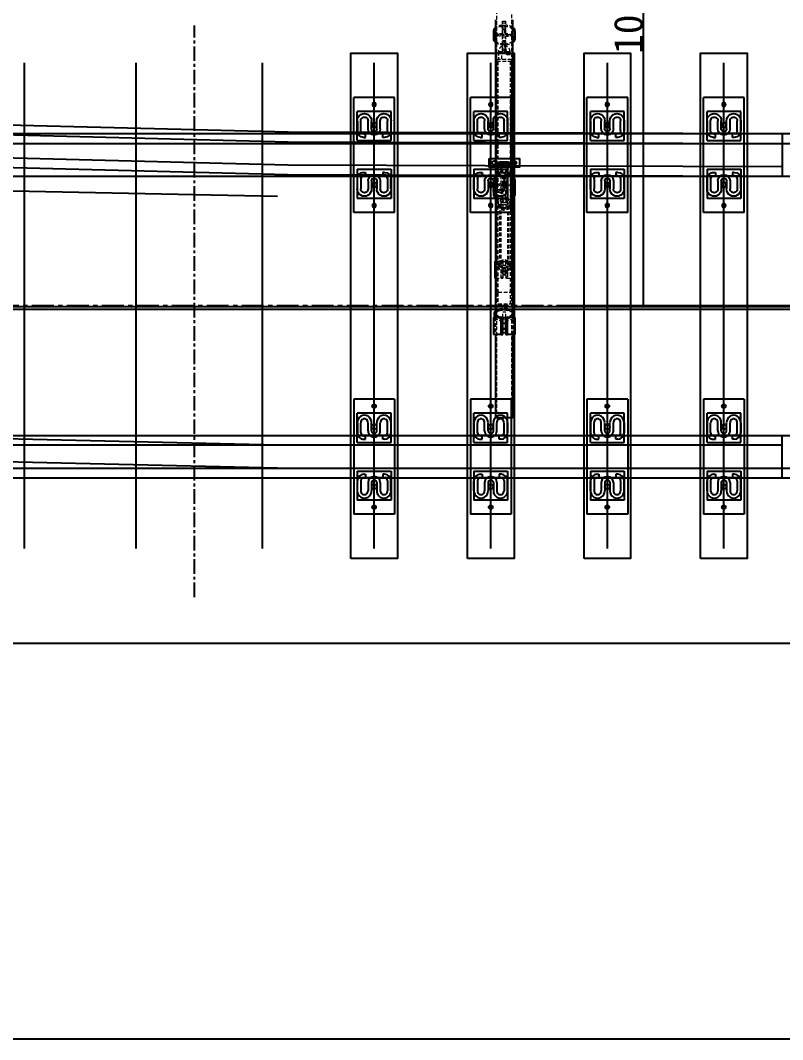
# Model space of a CAD drawing. Header units: millimetres. Extents: x 25083 to 52777, y 24772 to 45779.
# Drawn here: x 36352 to 37659, y 32448 to 34197 of the extents above; entities that cross this region are included whole.
import ezdxf

# ---------------------------------------------------------------- set-up
doc = ezdxf.new("R2010")
doc.units = ezdxf.units.MM
doc.linetypes.add('CENTER', pattern=[2, 1.25, -0.25, 0.25, -0.25])
doc.linetypes.add('HIDDEN', pattern=[9.525, 6.35, -3.175])
doc.layers.add('中心线层', color=3, linetype='CENTER', lineweight=25)
doc.layers.add('小车', color=7, linetype='Continuous')
doc.styles.get("Standard").update_dxf_attribs({"font": ''})
doc.styles.add('标准', font='', dxfattribs={"width": 0.667})
doc.styles.get('Standard').set_extended_font_data('SimSun')
doc.styles.get('标准').set_extended_font_data('FangSong_GB2312')
doc.dimstyles.new('15', dxfattribs={"dimtxt": 15, "dimasz": 10, "dimexe": 2, "dimexo": 1, "dimgap": 1, "dimtad": 1, "dimdsep": 46, "dimtxsty": 'Standard', "dimcen": 2.5, "dimadec": 0, "dimazin": 0, "dimtfac": 1, "dimtmove": 2, "dimatfit": 3, "dimfxl": 1, "dimtolj": 1, "dimarcsym": 0})
doc.dimstyles.new('ISO-25', dxfattribs={"dimtxt": 2.5, "dimasz": 2.5, "dimexe": 1.25, "dimexo": 0.625, "dimtad": 1, "dimtxsty": 'Standard', "dimcen": 2.5, "dimadec": 0, "dimazin": 0, "dimtfac": 1, "dimtmove": 0, "dimatfit": 3, "dimfxl": 1, "dimarcsym": 0})
doc.dimstyles.new('标准', dxfattribs={"dimtxt": 35, "dimasz": 4, "dimexe": 2, "dimexo": 0, "dimtad": 1, "dimdec": 1, "dimzin": 9, "dimdsep": 46, "dimtxsty": '标准', "dimcen": 0, "dimdle": 6, "dimazin": 2, "dimtfac": 1, "dimtdec": 1, "dimtmove": 0, "dimatfit": 3, "dimfxl": 1, "dimtolj": 1, "dimtzin": 0, "dimarcsym": 0})

# ---------------------------------------------------------------- blocks, each defined once
blk = doc.blocks.new('A$C6E4F4F8B')
for p, q in [((0, 70), (197.2, 70)), ((0, 70), (0, 0)), ((197.2, 70), (197.2, 0)), ((40.2, 63.8), (57.5, 63.8)), ((57.5, 57.8), (40.2, 57.8)), ((62.1, 63.9), (62.1, 6.1)), ((62.5, 52.8), (62.5, 49.6)), ((68.5, 52.8), (68.5, 49.6)), ((128.7, 52.8), (128.7, 49.6)), ((134.7, 52.8), (134.7, 49.6)), ((135.1, 63.9), (135.1, 6.1)), ((157, 63.8), (139.7, 63.8)), ((139.7, 57.8), (157, 57.8)), ((54.1, 45.5), (40.2, 45.5)), ((54.1, 39.5), (40.2, 39.5)), ((68.5, 49.6), (62.5, 49.6)), ((128.7, 49.6), (134.7, 49.6)), ((143.1, 45.5), (157, 45.5)), ((143.1, 39.5), (157, 39.5)), ((54.1, 30.5), (40.2, 30.5)), ((54.1, 24.5), (40.2, 24.5)), ((62.5, 17.2), (62.5, 20.4)), ((68.5, 20.4), (62.5, 20.4)), ((68.5, 17.2), (68.5, 20.4)), ((128.7, 17.2), (128.7, 20.4)), ((128.7, 20.4), (134.7, 20.4)), ((134.7, 17.2), (134.7, 20.4)), ((143.1, 30.5), (157, 30.5)), ((143.1, 24.5), (157, 24.5)), ((0, 0), (197.2, 0)), ((57.5, 12.2), (40.2, 12.2)), ((40.2, 6.2), (57.5, 6.2)), ((139.7, 12.2), (157, 12.2)), ((157, 6.2), (139.7, 6.2))]:
    blk.add_line(p, q)
at = {"color": 1}
for p, q in [((64, 63.9), (24, 63.9)), ((24, 63.9), (24, 6.1)), ((74, 63.9), (24, 63.9)), ((24, 63.9), (24, 6.1)), ((123.2, 63.9), (173.2, 63.9)), ((133.2, 63.9), (173.2, 63.9)), ((173.2, 63.9), (173.2, 6.1)), ((173.2, 63.9), (173.2, 6.1)), ((64, 6.1), (24, 6.1)), ((74, 6.1), (24, 6.1)), ((123.2, 6.1), (173.2, 6.1)), ((133.2, 6.1), (173.2, 6.1))]:
    blk.add_line(p, q, dxfattribs=at)
at = {"color": 6, "ltscale": 15}
for p, q in [((74, 6.1), (74, 63.9)), ((123.2, 6.1), (123.2, 63.9))]:
    blk.add_line(p, q, dxfattribs=at)
for centre in [(12, 34.9), (185.2, 34.9), (185.2, 34.9)]:
    blk.add_circle(centre, 3.25)
for centre in [(47.3, 35), (47.3, 35), (149.9, 35), (149.9, 35)]:
    blk.add_circle(centre, 4.1, dxfattribs=at)
for centre, radius, start, end in [((39.8, 51.7), 12.2, 88.3056, 271.6944), ((39.8, 51.7), 6.16, 86.7014, 273.2986), ((57.5, 52.8), 11, 0, 90), ((57.5, 52.8), 4.97, 0, 90), ((139.7, 52.8), 11, 90, 180), ((139.7, 52.8), 4.97, 90, 180), ((157.4, 51.7), 12.2, 268.3056, 91.6944), ((157.4, 51.7), 6.16, 266.7014, 93.2986), ((54.1, 35), 4.5, 270, 90), ((143.1, 35), 4.5, 90, 270), ((39.8, 18.3), 12.2, 88.3056, 271.6944), ((39.8, 18.3), 6.16, 86.7014, 273.2986), ((157.4, 18.3), 12.2, 268.3056, 91.6944), ((157.4, 18.3), 6.16, 266.7014, 93.2986), ((57.5, 17.2), 11, 270, 0), ((57.5, 17.2), 4.97, 270, 0), ((139.7, 17.2), 11, 180, 270), ((139.7, 17.2), 4.97, 180, 270)]:
    blk.add_arc(centre, radius, start, end)
at = {"ltscale": 15}
for centre, start, end in [((54.1, 35), 270, 90), ((143.1, 35), 90, 270)]:
    blk.add_arc(centre, 10.5, start, end, dxfattribs=at)
blk = doc.blocks.new('*D925')
at = {"color": 0, "lineweight": -2}
for p, q in [((29677.9, 34881.7), (29677.9, 32448.3)), ((40733, 34757.6), (40733, 32448.3)), ((29680.4, 32449.5), (40730.5, 32449.5))]:
    blk.add_line(p, q, dxfattribs=at)
at = {"color": 0}
for points in [[(29680.4, 32450), (29680.4, 32449.1), (29677.9, 32449.5)], [(40730.5, 32449.1), (40730.5, 32450), (40733, 32449.5)]]:
    blk.add_solid(points, dxfattribs=at)
at = {"layer": 'DEFPOINTS', "color": 0}
for p in [(29677.9, 34882.3), (40733, 34758.3), (40733, 32449.5)]:
    blk.add_point(p, dxfattribs=at)
at = {"color": 0, "insert": (35205.4, 32451.6), "char_height": 2.5, "attachment_point": 5}
blk.add_mtext('11055,15', dxfattribs=at)
blk = doc.blocks.new('*D468')
at = {"layer": 'DEFPOINTS', "color": 0}
for p in [(36374.4, 116811.7), (36394.7, 116814.5), (36378.6, 116781.9)]:
    blk.add_point(p, dxfattribs=at)
at = {"layer": '小车', "color": 0, "lineweight": -2}
for p, q in [((36394.7, 116814.5), (36388.8, 116857.1)), ((36374.4, 116811.7), (36396.7, 116814.8)), ((36398.3, 116788.7), (36395.3, 116810.5)), ((36378.6, 116781.9), (36400.8, 116785))]:
    blk.add_line(p, q, dxfattribs=at)
at = {"layer": '小车', "color": 0}
for points in [[(36395.9, 116810.6), (36394.6, 116810.4), (36394.7, 116814.5)], [(36399, 116788.8), (36397.7, 116788.6), (36398.9, 116784.8)]]:
    blk.add_solid(points, dxfattribs=at)
at = {"layer": '小车', "color": 0, "insert": (36409.4, 116840.3), "char_height": 35, "attachment_point": 5, "rotation": 277.9254, "style": '标准'}
blk.add_mtext('\\A1;30', dxfattribs=at)
blk = doc.blocks.new('*D469')
at = {"layer": 'DEFPOINTS', "color": 0}
for p in [(36061.2, 116692.2), (36180, 116685.4), (36180, 116527)]:
    blk.add_point(p, dxfattribs=at)
at = {"layer": '小车', "color": 0, "linetype": 'Continuous', "lineweight": -2}
for p, q in [((36061.2, 116691.2), (36061.2, 116525)), ((36180, 116684.4), (36180, 116525)), ((36071.2, 116527), (36084.2, 116527)), ((36170, 116527), (36146.4, 116527))]:
    blk.add_line(p, q, dxfattribs=at)
at = {"layer": '小车', "color": 0}
for points in [[(36071.2, 116528.7), (36071.2, 116525.4), (36061.2, 116527)], [(36170, 116528.7), (36170, 116525.4), (36180, 116527)]]:
    blk.add_solid(points, dxfattribs=at)
at = {"layer": '小车', "color": 0, "insert": (36115.3, 116527), "char_height": 15, "attachment_point": 5}
blk.add_mtext('\\A1;118.85', dxfattribs=at)
blk = doc.blocks.new('*D470')
at = {"layer": 'DEFPOINTS', "color": 0}
for p in [(36180, 116639.3), (36197.5, 116639.3), (36197.5, 116438.3)]:
    blk.add_point(p, dxfattribs=at)
at = {"layer": '小车', "color": 0, "linetype": 'Continuous', "lineweight": -2}
for p, q in [((36180, 116638.3), (36180, 116436.3)), ((36197.5, 116638.3), (36197.5, 116436.3)), ((36170, 116438.3), (36160, 116438.3)), ((36180, 116438.3), (36197.5, 116438.3)), ((36207.5, 116438.3), (36217.5, 116438.3))]:
    blk.add_line(p, q, dxfattribs=at)
at = {"layer": '小车', "color": 0}
for points in [[(36170, 116439.9), (36170, 116436.6), (36180, 116438.3)], [(36207.5, 116439.9), (36207.5, 116436.6), (36197.5, 116438.3)]]:
    blk.add_solid(points, dxfattribs=at)
at = {"layer": '小车', "color": 0, "insert": (36193.7, 116438.3), "char_height": 15, "attachment_point": 5}
blk.add_mtext('\\A1;17.5', dxfattribs=at)
blk = doc.blocks.new('*D471')
at = {"layer": 'DEFPOINTS', "color": 0}
for p in [(37119.2, 116894.7), (37119.2, 116859.8), (37149.2, 116859.8)]:
    blk.add_point(p, dxfattribs=at)
at = {"layer": '小车', "color": 0, "linetype": 'Continuous', "lineweight": -2}
for p, q in [((37119.2, 116860.8), (37119.2, 116896.7)), ((37139.2, 116894.7), (37129.2, 116894.7)), ((37149.2, 116860.8), (37149.2, 116896.7))]:
    blk.add_line(p, q, dxfattribs=at)
at = {"layer": '小车', "color": 0}
for points in [[(37129.2, 116896.4), (37129.2, 116893), (37119.2, 116894.7)], [(37139.2, 116896.4), (37139.2, 116893), (37149.2, 116894.7)]]:
    blk.add_solid(points, dxfattribs=at)
at = {"layer": '小车', "color": 0, "insert": (37185.1, 116894.7), "char_height": 15, "attachment_point": 5}
blk.add_mtext('\\A1;29.96', dxfattribs=at)
blk = doc.blocks.new('*D472')
at = {"layer": 'DEFPOINTS', "color": 0}
for p in [(36500.2, 116654.2), (36501.2, 116657.1), (36536.6, 116645.2)]:
    blk.add_point(p, dxfattribs=at)
at = {"layer": '小车', "color": 0, "linetype": 'Continuous', "lineweight": -2}
for p, q in [((36539.8, 116654.7), (36543, 116664.2)), ((36501.2, 116653.9), (36537.6, 116641.7)), ((36502.1, 116656.7), (36538.5, 116644.6)), ((36535.7, 116642.4), (36536.6, 116645.2)), ((36532.5, 116632.9), (36529.3, 116623.4))]:
    blk.add_line(p, q, dxfattribs=at)
at = {"layer": '小车', "color": 0}
for points in [[(36530.9, 116633.4), (36534.1, 116632.3), (36535.7, 116642.4)], [(36538.2, 116655.2), (36541.4, 116654.2), (36536.6, 116645.2)]]:
    blk.add_solid(points, dxfattribs=at)
at = {"layer": '小车', "color": 0, "insert": (36529.6, 116624.3), "char_height": 15, "attachment_point": 5, "rotation": 71.5322}
blk.add_mtext('\\A1;3.02', dxfattribs=at)
blk = doc.blocks.new('*D473')
at = {"layer": 'DEFPOINTS', "color": 0}
for p in [(37237.6, 116743.9), (37258.5, 116743.9), (37258.5, 116721.1)]:
    blk.add_point(p, dxfattribs=at)
at = {"layer": '小车', "color": 0, "linetype": 'Continuous', "lineweight": -2}
for p, q in [((37237.6, 116742.9), (37237.6, 116719.1)), ((37258.5, 116742.9), (37258.5, 116719.1)), ((37227.6, 116721.1), (37217.6, 116721.1)), ((37237.6, 116721.1), (37258.5, 116721.1)), ((37268.5, 116721.1), (37278.5, 116721.1))]:
    blk.add_line(p, q, dxfattribs=at)
at = {"layer": '小车', "color": 0}
for points in [[(37227.6, 116722.8), (37227.6, 116719.5), (37237.6, 116721.1)], [(37268.5, 116722.8), (37268.5, 116719.5), (37258.5, 116721.1)]]:
    blk.add_solid(points, dxfattribs=at)
at = {"layer": '小车', "color": 0, "insert": (37288, 116721.1), "char_height": 15, "attachment_point": 5}
blk.add_mtext('\\A1;20.86', dxfattribs=at)
blk = doc.blocks.new('zw$9518')
at = {"color": 7, "linetype": 'HIDDEN', "lineweight": 18}
for p, q in [((1362.2, 183), (634.1, 183)), ((712.6, 185.5), (698.1, 185.5)), ((734.1, 180), (734.1, 174)), ((738.7, 180), (734.1, 180)), ((738.7, 174), (738.7, 180)), ((746.7, 157.2), (746.7, 182.8)), ((750.7, 182.8), (746.7, 182.8)), ((750.7, 182.8), (750.7, 157.2)), ((1147.4, 182.8), (750.7, 182.8)), ((1147.4, 180.8), (750.7, 180.8)), ((936.8, 172.5), (936.8, 175.5)), ((962, 175.5), (936.8, 175.5)), ((941.6, 175.5), (941.6, 172.5)), ((948.6, 172.5), (948.6, 175.5)), ((979.3, 185.5), (954.1, 185.5)), ((956.5, 175.5), (956.5, 172.5)), ((970.2, 175.5), (962, 175.5)), ((962, 172.5), (962, 175.5)), ((963.5, 172.5), (963.5, 175.5)), ((969.9, 175.5), (969.9, 172.5)), ((970.2, 175.5), (988.4, 175.5)), ((971.5, 172.5), (971.5, 175.5)), ((976.9, 172.5), (976.9, 175.5)), ((984.8, 175.5), (984.8, 172.5)), ((985.5, 175.5), (985.5, 172.5)), ((985.6, 172.5), (985.6, 175.5)), ((996.6, 175.5), (988.4, 175.5)), ((991.8, 172.5), (991.8, 175.5)), ((992.5, 172.5), (992.5, 175.5)), ((996.8, 180.5), (994.7, 180.5)), ((996.5, 172.5), (996.5, 175.5)), ((996.6, 172.5), (996.6, 175.5)), ((1100.2, 178), (996.8, 178)), ((1100.2, 176), (996.8, 176)), ((1093.3, 175.5), (1093.3, 185)), ((1093.3, 172.5), (1093.3, 175.5)), ((1093.3, 175.5), (1102, 175.5)), ((1095.8, 175.5), (1095.8, 172.5)), ((1102.3, 180.5), (1100.2, 180.5)), ((1102, 172.5), (1102, 175.5)), ((1102, 175.5), (1113.9, 175.5)), ((1102.8, 172.5), (1102.8, 175.5)), ((1104.5, 175.5), (1104.5, 172.5)), ((1111.5, 172.5), (1111.5, 175.5)), ((1113.2, 175.5), (1113.2, 172.5)), ((1113.9, 172.5), (1113.9, 175.5)), ((1113.9, 175.5), (1122.7, 175.5)), ((1120.2, 172.5), (1120.2, 175.5)), ((1122.7, 175.5), (1122.7, 185)), ((1122.7, 172.5), (1122.7, 175.5)), ((1147.4, 185), (1147.4, 155)), ((1167.4, 180.8), (1147.4, 180.8)), ((1167.4, 185), (1167.4, 155)), ((1219.4, 185.5), (1190, 185.5)), ((1219.4, 185), (1190, 185)), ((1192.5, 175.5), (1192.5, 172.5)), ((1198.3, 172.5), (1198.3, 175.5)), ((1199.5, 172.5), (1199.5, 175.5)), ((1201.2, 175.5), (1201.2, 172.5)), ((1208.2, 172.5), (1208.2, 175.5)), ((1209.9, 175.5), (1209.9, 172.5)), ((1211.1, 172.5), (1211.1, 175.5)), ((1216.9, 172.5), (1216.9, 175.5)), ((681.5, 170), (681.5, 173)), ((696, 173), (681.5, 173)), ((681.5, 167), (681.5, 170)), ((696, 170), (681.5, 170)), ((696, 167), (681.5, 167)), ((689.1, 173), (689.1, 170)), ((689.1, 170), (689.1, 167)), ((695.1, 170), (695.1, 173)), ((695.1, 167), (695.1, 170)), ((703.2, 173), (696, 173)), ((696, 170), (696, 173)), ((696, 167), (696, 170)), ((696, 170), (704.6, 170)), ((703.2, 167), (696, 167)), ((720.6, 170), (706.1, 170)), ((722.1, 173), (707.5, 173)), ((722.1, 167), (707.5, 167)), ((714.7, 170), (714.7, 173)), ((714.7, 167), (714.7, 170)), ((715.6, 173), (715.6, 170)), ((715.6, 170), (715.6, 167)), ((717.1, 170), (717.1, 167)), ((717.8, 173), (717.8, 170)), ((720.6, 170), (729.2, 170)), ((721.6, 170), (721.6, 173)), ((721.6, 167), (721.6, 170)), ((729.2, 173), (722.1, 173)), ((722.1, 173), (722.1, 170)), ((722.1, 170), (722.1, 167)), ((729.2, 167), (722.1, 167)), ((729.2, 170), (729.2, 173)), ((729.2, 173), (734.7, 173)), ((729.2, 167), (729.2, 170)), ((729.2, 170), (734.7, 170)), ((735.7, 167), (729.2, 167)), ((732.1, 170), (732.1, 173)), ((732.1, 167), (732.1, 170)), ((734.1, 174), (738.7, 174)), ((734.1, 166), (734.1, 160)), ((746.7, 166), (734.1, 166)), ((734.1, 160), (746.7, 160)), ((734.7, 173), (734.7, 170)), ((734.7, 173), (737.1, 173)), ((735.7, 170), (734.7, 170)), ((737.1, 170), (734.7, 170)), ((737.1, 170), (735.7, 170)), ((737.1, 167), (735.7, 167)), ((737.1, 170), (737.1, 173)), ((737.1, 167), (737.1, 170)), ((750.7, 159.2), (1147.4, 159.2)), ((962, 172.5), (936.8, 172.5)), ((936.8, 164.5), (936.8, 167.5)), ((962, 167.5), (936.8, 167.5)), ((962, 164.5), (936.8, 164.5)), ((941.6, 167.5), (941.6, 164.5)), ((948.6, 164.5), (948.6, 167.5)), ((956.5, 167.5), (956.5, 164.5)), ((962, 172.5), (971.4, 172.5)), ((962, 164.5), (962, 167.5)), ((962, 167.5), (971.4, 167.5)), ((970.2, 164.5), (962, 164.5)), ((963.5, 164.5), (963.5, 167.5)), ((969.9, 167.5), (969.9, 164.5)), ((970.2, 164.5), (988.4, 164.5)), ((987.2, 172.5), (971.4, 172.5)), ((987.2, 167.5), (971.4, 167.5)), ((971.5, 164.5), (971.5, 167.5)), ((976.9, 164.5), (976.9, 167.5)), ((980, 172.5), (980, 167.5)), ((981.3, 167.5), (981.3, 172.5)), ((984.8, 167.5), (984.8, 164.5)), ((985.5, 172.5), (985.5, 167.5)), ((985.5, 167.5), (985.5, 164.5)), ((985.6, 167.5), (985.6, 164.5)), ((987, 172.5), (987, 167.5)), ((987.2, 172.5), (996.6, 172.5)), ((987.2, 167.5), (996.6, 167.5)), ((996.6, 164.5), (988.4, 164.5)), ((991.8, 164.5), (991.8, 167.5)), ((992.5, 167.5), (992.5, 172.5)), ((992.5, 164.5), (992.5, 167.5)), ((994.7, 159.5), (996.8, 159.5)), ((996.7, 167.5), (996.5, 167.5)), ((996.5, 167.5), (996.5, 164.5)), ((996.6, 172.5), (996.7, 172.5)), ((996.6, 164.5), (996.6, 167.5)), ((996.7, 172.5), (996.7, 167.5)), ((996.7, 172.5), (1002.4, 172.5)), ((996.7, 167.5), (1002.4, 167.5)), ((996.8, 164), (1100.2, 164)), ((996.8, 162), (1100.2, 162)), ((1002.4, 167.5), (1002.4, 172.5)), ((1093.3, 172.5), (1094.6, 172.5)), ((1093.3, 164.5), (1093.3, 167.5)), ((1093.3, 167.5), (1094.6, 167.5)), ((1102, 164.5), (1093.3, 164.5)), ((1093.3, 155), (1093.3, 164.5)), ((1094.6, 172.5), (1094.6, 167.5)), ((1110, 172.5), (1094.6, 172.5)), ((1094.6, 167.5), (1110, 167.5)), ((1095.8, 167.5), (1095.8, 164.5)), ((1100.2, 159.5), (1102.3, 159.5)), ((1100.3, 167.5), (1100.3, 172.5)), ((1102, 167.5), (1102, 164.5)), ((1113.9, 164.5), (1102, 164.5)), ((1102.8, 164.5), (1102.8, 167.5)), ((1104.5, 172.5), (1104.5, 167.5)), ((1104.5, 167.5), (1104.5, 164.5)), ((1110, 167.5), (1110, 172.5)), ((1115.7, 172.5), (1110, 172.5)), ((1115.7, 167.5), (1110, 167.5)), ((1111.5, 167.5), (1111.5, 172.5)), ((1111.5, 164.5), (1111.5, 167.5)), ((1113.2, 167.5), (1113.2, 164.5)), ((1113.9, 167.5), (1113.9, 164.5)), ((1122.7, 164.5), (1113.9, 164.5)), ((1115.7, 172.5), (1115.7, 167.5)), ((1117, 172.5), (1115.7, 172.5)), ((1115.7, 167.5), (1117, 167.5)), ((1117, 172.5), (1122.7, 172.5)), ((1117, 167.5), (1117, 172.5)), ((1117, 167.5), (1122.7, 167.5)), ((1120.2, 164.5), (1120.2, 167.5)), ((1122.7, 164.5), (1122.7, 167.5)), ((1122.7, 155), (1122.7, 164.5)), ((1147.4, 159.2), (1167.4, 159.2)), ((1181.1, 172.5), (1181.1, 167.5)), ((1190, 172.5), (1181.1, 172.5)), ((1190, 167.5), (1181.1, 167.5)), ((1192.4, 167.5), (1192.4, 172.5)), ((1192.5, 167.5), (1192.5, 164.5)), ((1198.3, 167.5), (1198.3, 164.5)), ((1199, 167.5), (1199, 172.5)), ((1199.5, 164.5), (1199.5, 167.5)), ((1201.2, 172.5), (1201.2, 167.5)), ((1201.2, 167.5), (1201.2, 164.5)), ((1208.2, 167.5), (1208.2, 172.5)), ((1208.2, 164.5), (1208.2, 167.5)), ((1209.9, 167.5), (1209.9, 164.5)), ((1210.4, 172.5), (1210.4, 167.5)), ((1211.1, 167.5), (1211.1, 164.5)), ((1215.7, 167.5), (1215.7, 172.5)), ((1216.9, 164.5), (1216.9, 167.5)), ((634.1, 157), (1362.2, 157)), ((698.1, 154.5), (712.6, 154.5)), ((746.7, 157.2), (750.7, 157.2)), ((750.7, 157.2), (1147.4, 157.2)), ((954.1, 154.5), (979.3, 154.5)), ((1190, 155), (1219.4, 155)), ((1190, 154.5), (1219.4, 154.5))]:
    blk.add_line(p, q, dxfattribs=at)
at = {"color": 7, "linetype": 'Continuous', "lineweight": 25}
for p, q in [((1190, 185), (679.1, 185)), ((712.6, 188.5), (698.1, 188.5)), ((979.3, 188.5), (954.1, 188.5)), ((1122.7, 186), (1093.3, 186)), ((1093.3, 185), (1093.3, 186)), ((1122.7, 185), (1122.7, 186)), ((1186.8, 187.5), (1183.3, 187.5)), ((1219.4, 188.5), (1190, 188.5)), ((1190, 188.5), (1190, 175.5)), ((1190, 172.5), (1190, 175.5)), ((1219.4, 175.5), (1190, 175.5)), ((1219.4, 188.5), (1219.4, 175.5)), ((1362.2, 185), (1219.4, 185)), ((1219.4, 172.5), (1219.4, 175.5)), ((1362.2, 185), (1362.2, 155)), ((1219.4, 172.5), (1190, 172.5)), ((1219.4, 167.5), (1190, 167.5)), ((1190, 164.5), (1190, 167.5)), ((1219.4, 164.5), (1190, 164.5)), ((1190, 164.5), (1190, 151.5)), ((1219.4, 164.5), (1219.4, 167.5)), ((1219.4, 164.5), (1219.4, 151.5)), ((679.1, 155), (1190, 155)), ((698.1, 151.5), (712.6, 151.5)), ((954.1, 151.5), (979.3, 151.5)), ((1093.3, 154), (1093.3, 155)), ((1093.3, 154), (1122.7, 154)), ((1122.7, 154), (1122.7, 155)), ((1183.3, 152.5), (1186.8, 152.5)), ((1190, 151.5), (1219.4, 151.5)), ((1219.4, 155), (1362.2, 155))]:
    blk.add_line(p, q, dxfattribs=at)
at = {"color": 7, "linetype": 'HIDDEN', "lineweight": 18, "flags": 128}
for points in [[(690.1, 170), (690.2, 172.4), (690.5, 174.8), (690.9, 177), (691.6, 179.1), (692.4, 181), (693.4, 182.5), (694.4, 183.8), (695.6, 184.7), (696.8, 185.3), (698.1, 185.5), (699.3, 185.3), (700.6, 184.7), (701.7, 183.8), (702.8, 182.5), (703.7, 181), (704.6, 179.1), (705.2, 177), (705.7, 174.8), (706, 172.4), (706.1, 170)], [(707.5, 173), (707.2, 175.5), (706.7, 178), (706, 180.2), (705.2, 182.3), (704.3, 184.1), (703.2, 185.6), (702, 186.9), (700.7, 187.8), (699.4, 188.3), (698.1, 188.5)], [(710.6, 185), (710.1, 184.7), (709, 183.8), (707.9, 182.5), (707, 181), (706.1, 179.1), (705.5, 177), (705, 174.8), (704.7, 172.4), (704.6, 170)], [(720.6, 170), (720.5, 172.4), (720.2, 174.8), (719.8, 177), (719.1, 179.1), (718.3, 181), (717.3, 182.5), (716.3, 183.8), (715.1, 184.7), (714.6, 185)], [(946.2, 172.5), (946.5, 174.9), (947, 177.1), (947.7, 179.2), (948.5, 181), (949.4, 182.6), (950.5, 183.8), (951.7, 184.7), (952.9, 185.3), (954.1, 185.5), (955.4, 185.3), (956.6, 184.7), (957.8, 183.8), (958.8, 182.6), (959.8, 181), (960.6, 179.2), (961.3, 177.1), (961.8, 174.9), (962.1, 172.5)], [(963.3, 175.5), (962.8, 177.9), (962.1, 180.2), (961.3, 182.3), (960.3, 184.1), (959.3, 185.6), (958.1, 186.9), (956.8, 187.8), (955.5, 188.3), (954.1, 188.5)], [(977.3, 185), (976.8, 184.7), (975.7, 183.8), (974.6, 182.6), (973.7, 181), (972.8, 179.2), (972.2, 177.1), (971.7, 174.9), (971.4, 172.5)], [(987.2, 172.5), (986.9, 174.9), (986.4, 177.1), (985.8, 179.2), (985, 181), (984, 182.6), (982.9, 183.8), (981.8, 184.7), (981.3, 185)], [(994.7, 159.5), (996.4, 159.7), (998, 160.2), (999.5, 161.1), (1000.8, 162.2), (1001.9, 163.7), (1002.8, 165.3), (1003.4, 167.1), (1003.7, 169), (1003.7, 171), (1003.4, 172.9), (1002.8, 174.7), (1001.9, 176.3), (1000.8, 177.8), (999.5, 178.9), (998, 179.8), (996.4, 180.3), (994.7, 180.5), (993.1, 180.3), (991.5, 179.8), (990, 178.9), (988.7, 177.8), (987.6, 176.3), (986.7, 174.7), (986.1, 172.9), (985.8, 171), (985.8, 169), (986.1, 167.1), (986.7, 165.3), (987.6, 163.7), (988.7, 162.2), (990, 161.1), (991.5, 160.2), (993.1, 159.7), (994.7, 159.5)], [(996.8, 159.5), (998.4, 159.7), (1000, 160.2), (1001.5, 161.1), (1002.9, 162.2), (1004, 163.7), (1004.8, 165.3), (1005.4, 167.1), (1005.7, 169), (1005.7, 171), (1005.4, 172.9), (1004.8, 174.7), (1004, 176.3), (1002.9, 177.8), (1001.5, 178.9), (1000, 179.8), (998.4, 180.3), (996.8, 180.5), (995.1, 180.3), (993.6, 179.8), (992.1, 178.9), (990.7, 177.8), (989.6, 176.3), (988.8, 174.7), (988.2, 172.9), (987.8, 171), (987.8, 169), (988.2, 167.1), (988.8, 165.3), (989.6, 163.7), (990.7, 162.2), (992.1, 161.1), (993.6, 160.2), (995.1, 159.7), (996.8, 159.5)], [(996.8, 178), (998.3, 177.8), (999.7, 177.3), (1000.9, 176.4), (1002, 175.2), (1002.8, 173.7), (1003.4, 172.1), (1003.6, 170.4), (1003.6, 168.7), (1003.2, 167), (1002.5, 165.5), (1001.5, 164.2), (1000.3, 163.1), (999, 162.4), (997.5, 162), (996.1, 162), (994.6, 162.4), (993.3, 163.1), (992.1, 164.2), (991.1, 165.5), (990.4, 167), (990, 168.7), (990, 170.4), (990.2, 172.1), (990.7, 173.7), (991.6, 175.2), (992.7, 176.4), (993.9, 177.3), (995.3, 177.8), (996.8, 178)], [(1001.9, 170), (1001.8, 168.5), (1001.3, 167.1), (1000.5, 165.9), (999.6, 164.9), (998.4, 164.3), (997.1, 164), (995.8, 164.1), (994.6, 164.6), (993.5, 165.4), (992.6, 166.5), (992, 167.8), (991.7, 169.2), (991.7, 170.8), (992, 172.2), (992.6, 173.5), (993.5, 174.6), (994.6, 175.4), (995.8, 175.9), (997.1, 176), (998.4, 175.7), (999.6, 175.1), (1000.5, 174.1), (1001.3, 172.9), (1001.8, 171.5), (1001.9, 170)], [(1100.2, 159.5), (1101.9, 159.7), (1103.5, 160.2), (1105, 161.1), (1106.3, 162.2), (1107.4, 163.7), (1108.3, 165.3), (1108.9, 167.1), (1109.2, 169), (1109.2, 171), (1108.9, 172.9), (1108.3, 174.7), (1107.4, 176.3), (1106.3, 177.8), (1105, 178.9), (1103.5, 179.8), (1101.9, 180.3), (1100.2, 180.5), (1098.6, 180.3), (1097, 179.8), (1095.5, 178.9), (1094.2, 177.8), (1093.1, 176.3), (1092.2, 174.7), (1091.6, 172.9), (1091.3, 171), (1091.3, 169), (1091.6, 167.1), (1092.2, 165.3), (1093.1, 163.7), (1094.2, 162.2), (1095.5, 161.1), (1097, 160.2), (1098.6, 159.7), (1100.2, 159.5)], [(1102.3, 159.5), (1103.9, 159.7), (1105.5, 160.2), (1107, 161.1), (1108.3, 162.2), (1109.5, 163.7), (1110.3, 165.3), (1110.9, 167.1), (1111.2, 169), (1111.2, 171), (1110.9, 172.9), (1110.3, 174.7), (1109.5, 176.3), (1108.3, 177.8), (1107, 178.9), (1105.5, 179.8), (1103.9, 180.3), (1102.3, 180.5), (1100.6, 180.3), (1099, 179.8), (1097.6, 178.9), (1096.2, 177.8), (1095.1, 176.3), (1094.2, 174.7), (1093.6, 172.9), (1093.3, 171), (1093.3, 169), (1093.6, 167.1), (1094.2, 165.3), (1095.1, 163.7), (1096.2, 162.2), (1097.6, 161.1), (1099, 160.2), (1100.6, 159.7), (1102.3, 159.5)], [(1100.2, 178), (1101.7, 177.8), (1103.1, 177.3), (1104.4, 176.4), (1105.4, 175.2), (1106.3, 173.7), (1106.8, 172.1), (1107.1, 170.4), (1107, 168.7), (1106.6, 167), (1105.9, 165.5), (1104.9, 164.2), (1103.8, 163.1), (1102.4, 162.4), (1101, 162), (1099.5, 162), (1098, 162.4), (1096.7, 163.1), (1095.5, 164.2), (1094.6, 165.5), (1093.9, 167), (1093.5, 168.7), (1093.4, 170.4), (1093.6, 172.1), (1094.2, 173.7), (1095, 175.2), (1096.1, 176.4), (1097.4, 177.3), (1098.8, 177.8), (1100.2, 178)], [(1105.4, 170), (1105.2, 168.5), (1104.7, 167.1), (1104, 165.9), (1103, 164.9), (1101.8, 164.3), (1100.5, 164), (1099.3, 164.1), (1098, 164.6), (1097, 165.4), (1096.1, 166.5), (1095.5, 167.8), (1095.1, 169.2), (1095.1, 170.8), (1095.5, 172.2), (1096.1, 173.5), (1097, 174.6), (1098, 175.4), (1099.3, 175.9), (1100.5, 176), (1101.8, 175.7), (1103, 175.1), (1104, 174.1), (1104.7, 172.9), (1105.2, 171.5), (1105.4, 170)], [(1178.7, 185), (1178.4, 184.7), (1177.4, 183.2), (1176.5, 181.5), (1175.7, 179.5), (1175.1, 177.3), (1174.6, 174.9), (1174.4, 172.5), (1174.3, 170), (1174.4, 167.5), (1174.6, 165.1), (1175.1, 162.7), (1175.7, 160.5), (1176.5, 158.5), (1177.4, 156.8), (1178.4, 155.3), (1178.7, 155)], [(1183.3, 185), (1184.5, 184.8), (1185.7, 184.3), (1186.8, 183.4), (1187.8, 182.3), (1188.7, 180.8), (1189.5, 179.1), (1190.1, 177.2), (1190.6, 175.1), (1190.9, 172.9), (1191.1, 170.6), (1191, 168.3), (1190.8, 166), (1190.4, 163.9), (1189.8, 161.8), (1189.1, 160), (1188.3, 158.4), (1187.3, 157.1), (1186.2, 156.1), (1185.1, 155.4), (1183.9, 155), (1182.7, 155), (1181.6, 155.4), (1180.4, 156.1), (1179.4, 157.1), (1178.4, 158.4), (1177.5, 160), (1176.8, 161.8), (1176.3, 163.9), (1175.9, 166), (1175.6, 168.3), (1175.6, 170.6), (1175.7, 172.9), (1176, 175.1), (1176.5, 177.2), (1177.2, 179.1), (1178, 180.8), (1178.9, 182.3), (1179.9, 183.4), (1181, 184.3), (1182.1, 184.8), (1183.3, 185)], [(1190.1, 170), (1190, 167.9), (1189.7, 165.8), (1189.2, 163.8), (1188.6, 162), (1187.9, 160.4), (1187, 159.1), (1186, 158.1), (1185, 157.4), (1183.9, 157), (1182.8, 157), (1181.7, 157.4), (1180.6, 158.1), (1179.7, 159.1), (1178.8, 160.4), (1178, 162), (1177.4, 163.8), (1177, 165.8), (1176.7, 167.9), (1176.6, 170), (1176.7, 172.1), (1177, 174.2), (1177.4, 176.2), (1178, 178), (1178.8, 179.6), (1179.7, 180.9), (1180.6, 181.9), (1181.7, 182.6), (1182.8, 183), (1183.9, 183), (1185, 182.6), (1186, 181.9), (1187, 180.9), (1187.9, 179.6), (1188.6, 178), (1189.2, 176.2), (1189.7, 174.2), (1190, 172.1), (1190.1, 170)], [(1182.1, 185), (1181.9, 184.7), (1180.8, 183.2), (1179.9, 181.5), (1179.1, 179.5), (1178.5, 177.3), (1178.1, 174.9), (1177.8, 172.5), (1177.7, 170), (1177.8, 167.5), (1178.1, 165.1), (1178.5, 162.7), (1179.1, 160.5), (1179.9, 158.5), (1180.8, 156.8), (1181.9, 155.3), (1182.1, 155)], [(1183.3, 152.5), (1184.6, 152.7), (1185.9, 153.2), (1187.1, 154.1), (1188.2, 155.3), (1189.3, 156.8), (1190.2, 158.5), (1190.9, 160.5), (1191.6, 162.7), (1192, 165.1), (1192.3, 167.5), (1192.4, 170), (1192.3, 172.5), (1192, 174.9), (1191.6, 177.3), (1190.9, 179.5), (1190.2, 181.5), (1189.3, 183.2), (1188.2, 184.7), (1187.1, 185.9), (1185.9, 186.8), (1184.6, 187.3), (1183.3, 187.5)], [(1190, 153.7), (1190.5, 154.1), (1191.6, 155.3), (1192.7, 156.8), (1193.6, 158.5), (1194.4, 160.5), (1195, 162.7), (1195.4, 165.1), (1195.7, 167.5), (1195.8, 170), (1195.7, 172.5), (1195.4, 174.9), (1195, 177.3), (1194.4, 179.5), (1193.6, 181.5), (1192.7, 183.2), (1191.6, 184.7), (1190.5, 185.9), (1190, 186.3)], [(706.1, 170), (706, 167.6), (705.7, 165.2), (705.2, 163), (704.6, 160.9), (703.7, 159), (702.8, 157.5), (701.7, 156.2), (700.6, 155.3), (699.3, 154.7), (698.1, 154.5), (696.8, 154.7), (695.6, 155.3), (694.4, 156.2), (693.4, 157.5), (692.4, 159), (691.6, 160.9), (690.9, 163), (690.5, 165.2), (690.2, 167.6), (690.1, 170)], [(698.1, 151.5), (699.4, 151.7), (700.7, 152.2), (702, 153.1), (703.2, 154.4), (704.3, 155.9), (705.2, 157.7), (706, 159.8), (706.7, 162), (707.2, 164.5), (707.5, 167)], [(704.6, 170), (704.7, 167.6), (705, 165.2), (705.5, 163), (706.1, 160.9), (707, 159), (707.9, 157.5), (709, 156.2), (710.1, 155.3), (710.6, 155)], [(714.6, 155), (715.1, 155.3), (716.3, 156.2), (717.3, 157.5), (718.3, 159), (719.1, 160.9), (719.8, 163), (720.2, 165.2), (720.5, 167.6), (720.6, 170)], [(962.1, 167.5), (961.8, 165.1), (961.3, 162.9), (960.6, 160.8), (959.8, 159), (958.8, 157.4), (957.8, 156.2), (956.6, 155.3), (955.4, 154.7), (954.1, 154.5), (952.9, 154.7), (951.7, 155.3), (950.5, 156.2), (949.4, 157.4), (948.5, 159), (947.7, 160.8), (947, 162.9), (946.5, 165.1), (946.2, 167.5)], [(954.1, 151.5), (955.5, 151.7), (956.8, 152.2), (958.1, 153.1), (959.3, 154.4), (960.3, 155.9), (961.3, 157.7), (962.1, 159.8), (962.8, 162.1), (963.3, 164.5)], [(971.4, 167.5), (971.7, 165.1), (972.2, 162.9), (972.8, 160.8), (973.7, 159), (974.6, 157.4), (975.7, 156.2), (976.8, 155.3), (977.3, 155)], [(981.3, 155), (981.8, 155.3), (982.9, 156.2), (984, 157.4), (985, 159), (985.8, 160.8), (986.4, 162.9), (986.9, 165.1), (987.2, 167.5)]]:
    blk.add_lwpolyline(points, dxfattribs=at)
at = {"color": 7, "linetype": 'Continuous', "lineweight": 25, "flags": 128}
for points in [[(718.2, 185), (717.7, 185.6), (716.5, 186.9), (715.3, 187.8), (714, 188.3), (712.6, 188.5), (711.3, 188.3), (710, 187.8), (708.7, 186.9), (707.5, 185.6), (707, 185)], [(984.9, 185), (984.4, 185.6), (983.2, 186.9), (982, 187.8), (980.7, 188.3), (979.3, 188.5), (978, 188.3), (976.6, 187.8), (975.4, 186.9), (974.2, 185.6), (973.7, 185)], [(707, 155), (707.5, 154.4), (708.7, 153.1), (710, 152.2), (711.3, 151.7), (712.6, 151.5), (714, 151.7), (715.3, 152.2), (716.5, 153.1), (717.7, 154.4), (718.2, 155)], [(973.7, 155), (974.2, 154.4), (975.4, 153.1), (976.6, 152.2), (978, 151.7), (979.3, 151.5), (980.7, 151.7), (982, 152.2), (983.2, 153.1), (984.4, 154.4), (984.9, 155)]]:
    blk.add_lwpolyline(points, dxfattribs=at)
at = {"color": 7, "linetype": 'HIDDEN', "lineweight": 18}
for centre, radius, start, end in [((712.9, 171.8), 24.3, 147.2289, 177.2755), ((727.5, 171.8), 24.3, 147.2289, 177.2755), ((697.8, 171.8), 24.3, 2.7245, 32.7711), ((734.1, 170), 10, 90, 270), ((967.5, 172.5), 22.7, 146.6777, 172.5037), ((992.7, 172.5), 22.7, 146.6777, 172.5037), ((966.4, 172.7), 22.2, 7.2017, 33.6169), ((712.9, 168.2), 24.3, 182.7245, 212.7711), ((727.5, 168.2), 24.3, 182.7245, 212.7711), ((697.8, 168.2), 24.3, 327.2289, 357.2755), ((734.1, 170), 4, 90, 270), ((967, 167.3), 22.2, 187.2017, 213.6169), ((992.2, 167.3), 22.2, 187.2017, 213.6169), ((966, 167.5), 22.7, 326.6777, 352.5037)]:
    blk.add_arc(centre, radius, start, end, dxfattribs=at)
at = {"color": 7, "linetype": 'Continuous', "lineweight": 25}
for centre, radius, start, end in [((698.8, 181), 7.5, 95.894, 148.1201), ((712.6, 181.1), 4.37, 62.4727, 117.5273), ((954.9, 181), 7.5, 95.9035, 148.1106), ((979.3, 181.1), 4.37, 62.4708, 117.5292), ((1183.7, 181.2), 6.35, 93.5921, 142.8192), ((1186.7, 181.8), 5.62, 53.6876, 145.126), ((698.7, 158.8), 7.3, 211.1207, 264.8652), ((712.6, 158.9), 4.37, 242.4727, 297.5273), ((954.8, 158.8), 7.31, 211.129, 264.8568), ((979.3, 158.9), 4.37, 242.4708, 297.5292), ((1183.7, 158.8), 6.35, 217.1808, 266.4079), ((1187.2, 158.8), 6.35, 217.1808, 266.4079), ((1186.6, 158), 5.52, 271.5141, 308.2913)]:
    blk.add_arc(centre, radius, start, end, dxfattribs=at)
blk = doc.blocks.new('zw$A0')
at = {"color": 3}
for points in [[(0, 19.2), (4, 19.2), (4, 4.2), (0, 4.2)], [(0, 14.7), (4, 14.7), (4, 8.7), (0, 8.7)]]:
    blk.add_lwpolyline(points, close=True, dxfattribs=at)
blk.add_circle((13, 11.7), 6, dxfattribs=at)
blk.add_arc((13, 11.7), 11.7, 219.8056, 140.1944, dxfattribs=at)
blk = doc.blocks.new('zw$5A47')
at = {"color": 4}
for points in [[(0, 15), (52, 15), (52, 0), (0, 0)], [(23, 9.5), (29, 9.5), (29, 5.5), (23, 5.5)]]:
    blk.add_lwpolyline(points, close=True, dxfattribs=at)
for centre in [(8.5, 7.5), (43.5, 7.5)]:
    blk.add_circle(centre, 3.25, dxfattribs=at)
blk = doc.blocks.new('zw$88AC')
at = {"color": 1, "rotation": 90}
blk.add_blockref('zw$5A47', (15, 0), dxfattribs=at)
at = {"color": 1}
blk.add_blockref('zw$A0', (5.5, 14.3), dxfattribs=at)
blk = doc.blocks.new('zw$2BF0')
at = {"color": 1}
blk.add_line((1170, 1503.4), (1170, 289.3), dxfattribs=at)
for name, p in [('zw$9518', (0, 0)), ('zw$88AC', (917.2, 144))]:
    blk.add_blockref(name, p, dxfattribs=at)
blk = doc.blocks.new('*D916')
at = {"color": 0, "lineweight": -2}
for p, q in [((37352.4, 34707.3), (37422, 34707.3)), ((37420.7, 33709.8), (37420.7, 34704.8)), ((38088.4, 33707.3), (37419.5, 33707.3))]:
    blk.add_line(p, q, dxfattribs=at)
at = {"color": 0}
for points in [[(37421.2, 34704.8), (37420.3, 34704.8), (37420.7, 34707.3)], [(37420.3, 33709.8), (37421.2, 33709.8), (37420.7, 33707.3)]]:
    blk.add_solid(points, dxfattribs=at)
at = {"layer": 'DEFPOINTS', "color": 0}
for p in [(37351.8, 34707.3), (37420.7, 34707.3), (38089, 33707.3)]:
    blk.add_point(p, dxfattribs=at)
at = {"color": 0, "insert": (37395.1, 34207.3), "char_height": 50, "attachment_point": 5, "rotation": 90}
blk.add_mtext('1000', dxfattribs=at)
blk = doc.blocks.new('zw$AA32')
at = {"color": 6}
for points in [[(791.3, 227.5), (10738.7, 227.5)], [(10738.7, 222.5), (791.3, 222.5)]]:
    blk.add_lwpolyline(points, dxfattribs=at)
blk = doc.blocks.new('A$C1A4175F5')
at = {"layer": '小车'}
for base, p1, p2, picture, middle in [((1151.522, 705.449), (1181.479, 670.531), (1151.522, 670.531), '*D471', (1217.407, 705.449)), ((1290.808, 531.877), (1269.95, 554.67), (1290.808, 554.67), '*D473', (1320.36, 531.877)), ((212.358, 337.78), (93.511, 502.968), (212.358, 496.098), '*D469', (147.619, 337.78)), ((229.857, 249.006), (212.358, 450.073), (229.857, 450.073), '*D470', (225.974, 249.006))]:
    dim = blk.add_linear_dim(base=base, p1=p1, p2=p2, dimstyle='15', override={"dimfxl": 0.18}, dxfattribs=at)
    dim.commit()
    dim.dimension.update_dxf_attribs({"geometry": picture, "text_midpoint": middle, "dimtype": 128, "insert": (-35967.681, -116189.253)})
dim = blk.add_aligned_dim(p1=(410.909, 592.677), p2=(406.768, 622.421), distance=-20.472, dimstyle='标准', dxfattribs=at)
dim.commit()
dim.dimension.update_dxf_attribs({"geometry": '*D468', "text_midpoint": (441.753, 651.042), "insert": (-35967.681, -116189.253)})
dim = blk.add_linear_dim(base=(568.944, 455.969), p1=(532.523, 464.947), p2=(533.48, 467.813), angle=71.53216, dimstyle='15', override={"dimfxl": 0.18}, dxfattribs=at)
dim.commit()
dim.dimension.update_dxf_attribs({"geometry": '*D472', "text_midpoint": (561.948, 435.023), "dimtype": 129, "insert": (-35967.681, -116189.253)})
blk = doc.blocks.new('zw$50CE')
at = {"layer": '小车', "ltscale": 10, "xscale": -1, "rotation": 270}
blk.add_blockref('A$C1A4175F5', (47, 0), dxfattribs=at)

msp = doc.modelspace()

# ---------------------------------------------------------------- linework, layer by layer
for p, q in [((36358.63, 33290.649), (36358.63, 34123.983)), ((36550.297, 33290.649), (36550.297, 34123.983)), ((36766.964, 33290.649), (36766.964, 34123.983)), ((36958.63, 33290.649), (36958.63, 34123.983)), ((37158.63, 33290.649), (37158.63, 34123.983)), ((37358.63, 33290.649), (37358.63, 34123.983)), ((37558.63, 33290.649), (37558.63, 34123.983)), ((37658.63, 34002.733), (37658.63, 33929.733)), ((36958.63, 33307.619), (36958.63, 33751.576)), ((37158.63, 33307.619), (37158.63, 33751.576)), ((37358.63, 33304.581), (37358.63, 33748.538)), ((37558.63, 33304.581), (37558.63, 33748.538)), ((37658.63, 33411.899), (37658.63, 33484.899))]:
    msp.add_line(p, q)
at = {"ltscale": 15}
for p, q in [((29782.964, 34002.733), (40674.281, 34002.733)), ((29782.964, 33929.733), (40674.281, 33929.733)), ((29782.964, 33484.899), (40674.281, 33484.899)), ((29782.964, 33411.899), (40674.281, 33411.899))]:
    msp.add_line(p, q, dxfattribs=at)
at = {"color": 1, "ltscale": 15}
for p, q in [((29782.964, 33985.983), (40674.281, 33985.983)), ((29782.964, 33428.649), (40674.281, 33428.649))]:
    msp.add_line(p, q, dxfattribs=at)
at = {"color": 1}
for p, q in [((36004.376, 33911.461), (36793.056, 33895.691)), ((37657.297, 33468.149), (34059.964, 33468.149))]:
    msp.add_line(p, q, dxfattribs=at)
msp.add_lwpolyline([(29677.862, 33128.771), (40733.017, 33128.771), (40733.017, 34969.075), (29677.862, 34969.075)], close=True)
at = {"ltscale": 15}
for points in [[(36918.63, 33273.983), (36918.63, 34140.649), (36998.63, 34140.649), (36998.63, 33273.983)], [(37118.63, 33273.983), (37118.63, 34140.649), (37198.63, 34140.649), (37198.63, 33273.983)], [(37318.63, 33273.983), (37318.63, 34140.649), (37398.63, 34140.649), (37398.63, 33273.983)], [(37518.63, 33273.983), (37518.63, 34140.649), (37598.63, 34140.649), (37598.63, 33273.983)]]:
    msp.add_lwpolyline(points, close=True, dxfattribs=at)
for points in [[(34065.756, 34120.885, 0.00977381), (36006.337, 34026.045), (36811.106, 34005.641), (37657.49, 34002.737)], [(34060.768, 34048.056, 0.00977453), (36004.343, 33953.072), (36810.056, 33932.644), (37657.24, 33929.737)]]:
    msp.add_lwpolyline(points, format="xyb", dxfattribs=at)
at = {"color": 1}
for points in [[(34064.611, 34104.174, 0.00977398), (36005.879, 34009.301), (36810.865, 33988.892), (37657.433, 33985.987)], [(34061.912, 34064.767, 0.00977437), (36004.8, 33969.816), (36810.297, 33949.393), (37657.297, 33946.487)], [(34060.133, 33582.103, 0.01115112), (36298.432, 33480.285), (36793.63, 33468.816)], [(34057.459, 33542.694, 0.01115112), (36297.517, 33440.796), (36792.716, 33429.327)]]:
    msp.add_lwpolyline(points, format="xyb", dxfattribs=at)
at = {"layer": '中心线层', "ltscale": 20}
msp.add_line((36650.297, 33207.45), (36650.297, 34188.278), dxfattribs=at)
at = {"layer": '中心线层', "ltscale": 30}
msp.add_line((38089.036, 33707.316), (34335.182, 33707.316), dxfattribs=at)

# ---------------------------------------------------------------- block references
at = {"color": 1, "rotation": 270}
msp.add_blockref('zw$2BF0', (37011.762, 34877.316), dxfattribs=at)
for name, p, rotation in [('zw$50CE', (39594.481, 33157.316), 90), ('A$C6E4F4F8B', (36923.63, 33546.999), 270), ('A$C6E4F4F8B', (37123.63, 33546.999), 270), ('A$C6E4F4F8B', (37323.63, 33546.999), 270), ('A$C6E4F4F8B', (37523.63, 33546.999), 270)]:
    msp.add_blockref(name, p, dxfattribs=dict(rotation=rotation))
at = {"xscale": -1, "rotation": 269.9999999999999}
for p in [(36923.63, 33867.633), (37123.63, 33867.633), (37323.63, 33867.633), (37523.63, 33867.633)]:
    msp.add_blockref('A$C6E4F4F8B', p, dxfattribs=at)
at = {"color": 1}
msp.add_blockref('zw$AA32', (29416.762, 33478.711), dxfattribs=at)

# ---------------------------------------------------------------- dimensions: what is measured, and where the dimension line sits
dim = msp.add_linear_dim(base=(40733.0166, 32449.5434), p1=(29677.8617, 34882.2868), p2=(40733.0166, 34758.2702), dimstyle='ISO-25')
dim.commit()
dim.dimension.update_dxf_attribs({"geometry": '*D925', "text_midpoint": (35205.4391, 32449.5434), "dimtype": 160})
at = {"color": 3}
dim = msp.add_linear_dim(base=(37420.735, 34707.316), p1=(38089.036, 33707.316), p2=(37351.762, 34707.316), angle=90, dimstyle='ISO-25', override={"dimtxt": 50}, dxfattribs=at)
dim.commit()
dim.dimension.update_dxf_attribs({"geometry": '*D916', "text_midpoint": (37420.735, 34207.316), "dimtype": 160})

doc.saveas('drawing.dxf')
